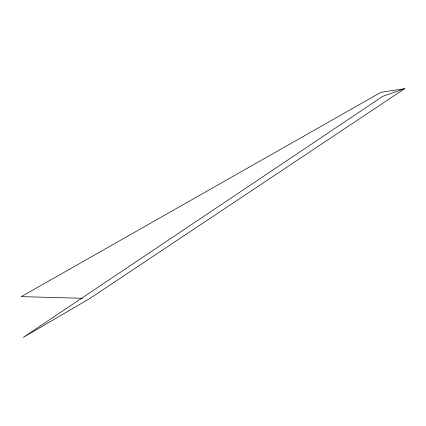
<?xml version="1.0" encoding="UTF-8"?>
<svg xmlns="http://www.w3.org/2000/svg" width="426" height="426" viewBox="0 0 426 426"><rect width="100%" height="100%" fill="white"/><g stroke="black" fill="none" stroke-linecap="round" stroke-linejoin="round"><path stroke-width="0.64" d="M404.7 88.651L89.806 298.504L23.329 337.349L382.937 96.217L404.7 88.651L380.988 92.304L21.3 296.629L82.49 298.301"/></g></svg>
